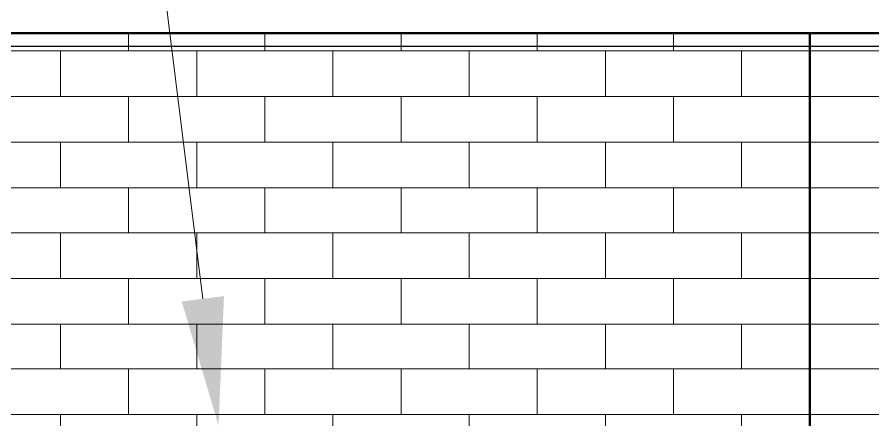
# Model space of a CAD drawing. Header units: inches. Extents: x 5 to 516, y -193 to 129.
# Drawn here: x 87.92 to 92.108, y -81.862 to -79.891 of the extents above; entities that cross this region are included whole.
import ezdxf

# ---------------------------------------------------------------- set-up
doc = ezdxf.new("R2010")
doc.units = ezdxf.units.IN
doc.header["$MEASUREMENT"] = 0
for name, color, linetype in [('Highlight', 210, 'Continuous'), ('PDF4_Geometry', 7, 'Continuous'), ('PDF4_Solid Fills', 7, 'Continuous')]:
    doc.layers.add(name, color=color, linetype=linetype)

msp = doc.modelspace()

# ---------------------------------------------------------------- linework, layer by layer
at = {"layer": 'Highlight'}
msp.add_line((23.3387518, -80.0329832), (138.0451299, -80.0329832), dxfattribs=at)
at = {"layer": 'PDF4_Geometry', "lineweight": 15}
for points in [[(88.8287541, -81.2696505), (88.2554207, -76.6596499), (87.588754, -76.6596499)], [(88.4654287, -80.0563154), (88.4654287, -79.9696487)], [(89.1320954, -80.0563154), (89.1320954, -79.9696487)], [(89.7987621, -80.0563154), (89.7987621, -79.9696487)], [(90.4654289, -80.0563154), (90.4654289, -79.9696487)], [(91.1320922, -80.0563154), (91.1320922, -79.9696487)], [(91.7987589, -80.0563154), (91.7987589, -79.9696487)], [(78.672093, -80.0563154), (90.7987622, -80.0563154), (96.6354292, -80.0563154), (105.0054318, -80.0563154)], [(88.1320953, -80.2796488), (88.1320953, -80.0563154)], [(88.7987621, -80.2796488), (88.7987621, -80.0563154)], [(89.4654288, -80.2796488), (89.4654288, -80.0563154)], [(90.1320955, -80.2796488), (90.1320955, -80.0563154)], [(90.7987622, -80.2796488), (90.7987622, -80.0563154)], [(91.4654256, -80.2796488), (91.4654256, -80.0563154)], [(78.672093, -80.2796488), (90.7987622, -80.2796488), (96.6354292, -80.2796488), (105.0054318, -80.2796488)], [(88.4654287, -80.5029821), (88.4654287, -80.2796488)], [(89.1320954, -80.5029821), (89.1320954, -80.2796488)], [(89.7987621, -80.5029821), (89.7987621, -80.2796488)], [(90.4654289, -80.5029821), (90.4654289, -80.2796488)], [(91.1320922, -80.5029821), (91.1320922, -80.2796488)], [(91.7987589, -80.5029821), (91.7987589, -80.2796488)], [(78.672093, -80.5029821), (90.7987622, -80.5029821), (96.6354292, -80.5029821), (105.0054318, -80.5029821)], [(88.1320953, -80.7263155), (88.1320953, -80.5029821)], [(88.7987621, -80.7263155), (88.7987621, -80.5029821)], [(89.4654288, -80.7263155), (89.4654288, -80.5029821)], [(90.1320955, -80.7263155), (90.1320955, -80.5029821)], [(90.7987622, -80.7263155), (90.7987622, -80.5029821)], [(91.4654256, -80.7263155), (91.4654256, -80.5029821)], [(78.672093, -80.7263155), (90.7987622, -80.7263155), (96.6354292, -80.7263155), (105.0054318, -80.7263155)], [(88.4654287, -80.9463155), (88.4654287, -80.7263155)], [(89.1320954, -80.9463155), (89.1320954, -80.7263155)], [(89.7987621, -80.9463155), (89.7987621, -80.7263155)], [(90.4654289, -80.9463155), (90.4654289, -80.7263155)], [(91.1320922, -80.9463155), (91.1320922, -80.7263155)], [(91.7987589, -80.9463155), (91.7987589, -80.7263155)], [(78.672093, -80.9463155), (90.7987622, -80.9463155), (96.6354292, -80.9463155), (105.0054318, -80.9463155)], [(88.1320953, -81.1696488), (88.1320953, -80.9463155)], [(88.7987621, -81.1696488), (88.7987621, -80.9463155)], [(89.4654288, -81.1696488), (89.4654288, -80.9463155)], [(90.1320955, -81.1696488), (90.1320955, -80.9463155)], [(90.7987622, -81.1696488), (90.7987622, -80.9463155)], [(91.4654256, -81.1696488), (91.4654256, -80.9463155)], [(78.672093, -81.1696488), (90.7987622, -81.1696488), (96.6354292, -81.1696488), (105.0054318, -81.1696488)], [(88.4654287, -81.3929822), (88.4654287, -81.1696488)], [(89.1320954, -81.3929822), (89.1320954, -81.1696488)], [(89.7987621, -81.3929822), (89.7987621, -81.1696488)], [(90.4654289, -81.3929822), (90.4654289, -81.1696488)], [(91.1320922, -81.3929822), (91.1320922, -81.1696488)], [(91.7987589, -81.3929822), (91.7987589, -81.1696488)], [(78.672093, -81.3929822), (90.7987622, -81.3929822), (96.6354292, -81.3929822), (105.0054318, -81.3929822)], [(88.1320953, -81.6129822), (88.1320953, -81.3929822)], [(88.7987621, -81.6129822), (88.7987621, -81.3929822)], [(89.4654288, -81.6129822), (89.4654288, -81.3929822)], [(90.1320955, -81.6129822), (90.1320955, -81.3929822)], [(90.7987622, -81.6129822), (90.7987622, -81.3929822)], [(91.4654256, -81.6129822), (91.4654256, -81.3929822)], [(78.672093, -81.6129822), (90.7987622, -81.6129822), (96.6354292, -81.6129822), (105.0054318, -81.6129822)], [(88.4654287, -81.8363156), (88.4654287, -81.6129822)], [(89.1320954, -81.8363156), (89.1320954, -81.6129822)], [(89.7987621, -81.8363156), (89.7987621, -81.6129822)], [(90.4654289, -81.8363156), (90.4654289, -81.6129822)], [(91.1320922, -81.8363156), (91.1320922, -81.6129822)], [(91.7987589, -81.8363156), (91.7987589, -81.6129822)], [(78.672093, -81.8363156), (90.7987622, -81.8363156), (96.6354292, -81.8363156), (105.0054318, -81.8363156)], [(88.1320953, -82.0596489), (88.1320953, -81.8363156)], [(88.7987621, -82.0596489), (88.7987621, -81.8363156)], [(89.4654288, -82.0596489), (89.4654288, -81.8363156)], [(90.1320955, -82.0596489), (90.1320955, -81.8363156)], [(90.7987622, -82.0596489), (90.7987622, -81.8363156)], [(91.4654256, -82.0596489), (91.4654256, -81.8363156)]]:
    msp.add_lwpolyline(points, dxfattribs=at)
at = {"layer": 'PDF4_Geometry', "lineweight": 50}
for points in [[(134.6320923, -79.969649), (26.9620804, -79.969649)], [(91.7987589, -88.346318), (91.7987589, -79.9696507)]]:
    msp.add_lwpolyline(points, dxfattribs=at)
at = {"layer": 'PDF4_Solid Fills', "lineweight": 15, "transparency": 33554559}
msp.add_solid([(88.7254216, -81.2829833), (88.9054216, -81.88965), (88.9320882, -81.2563166)], dxfattribs=at)

doc.saveas('drawing.dxf')
